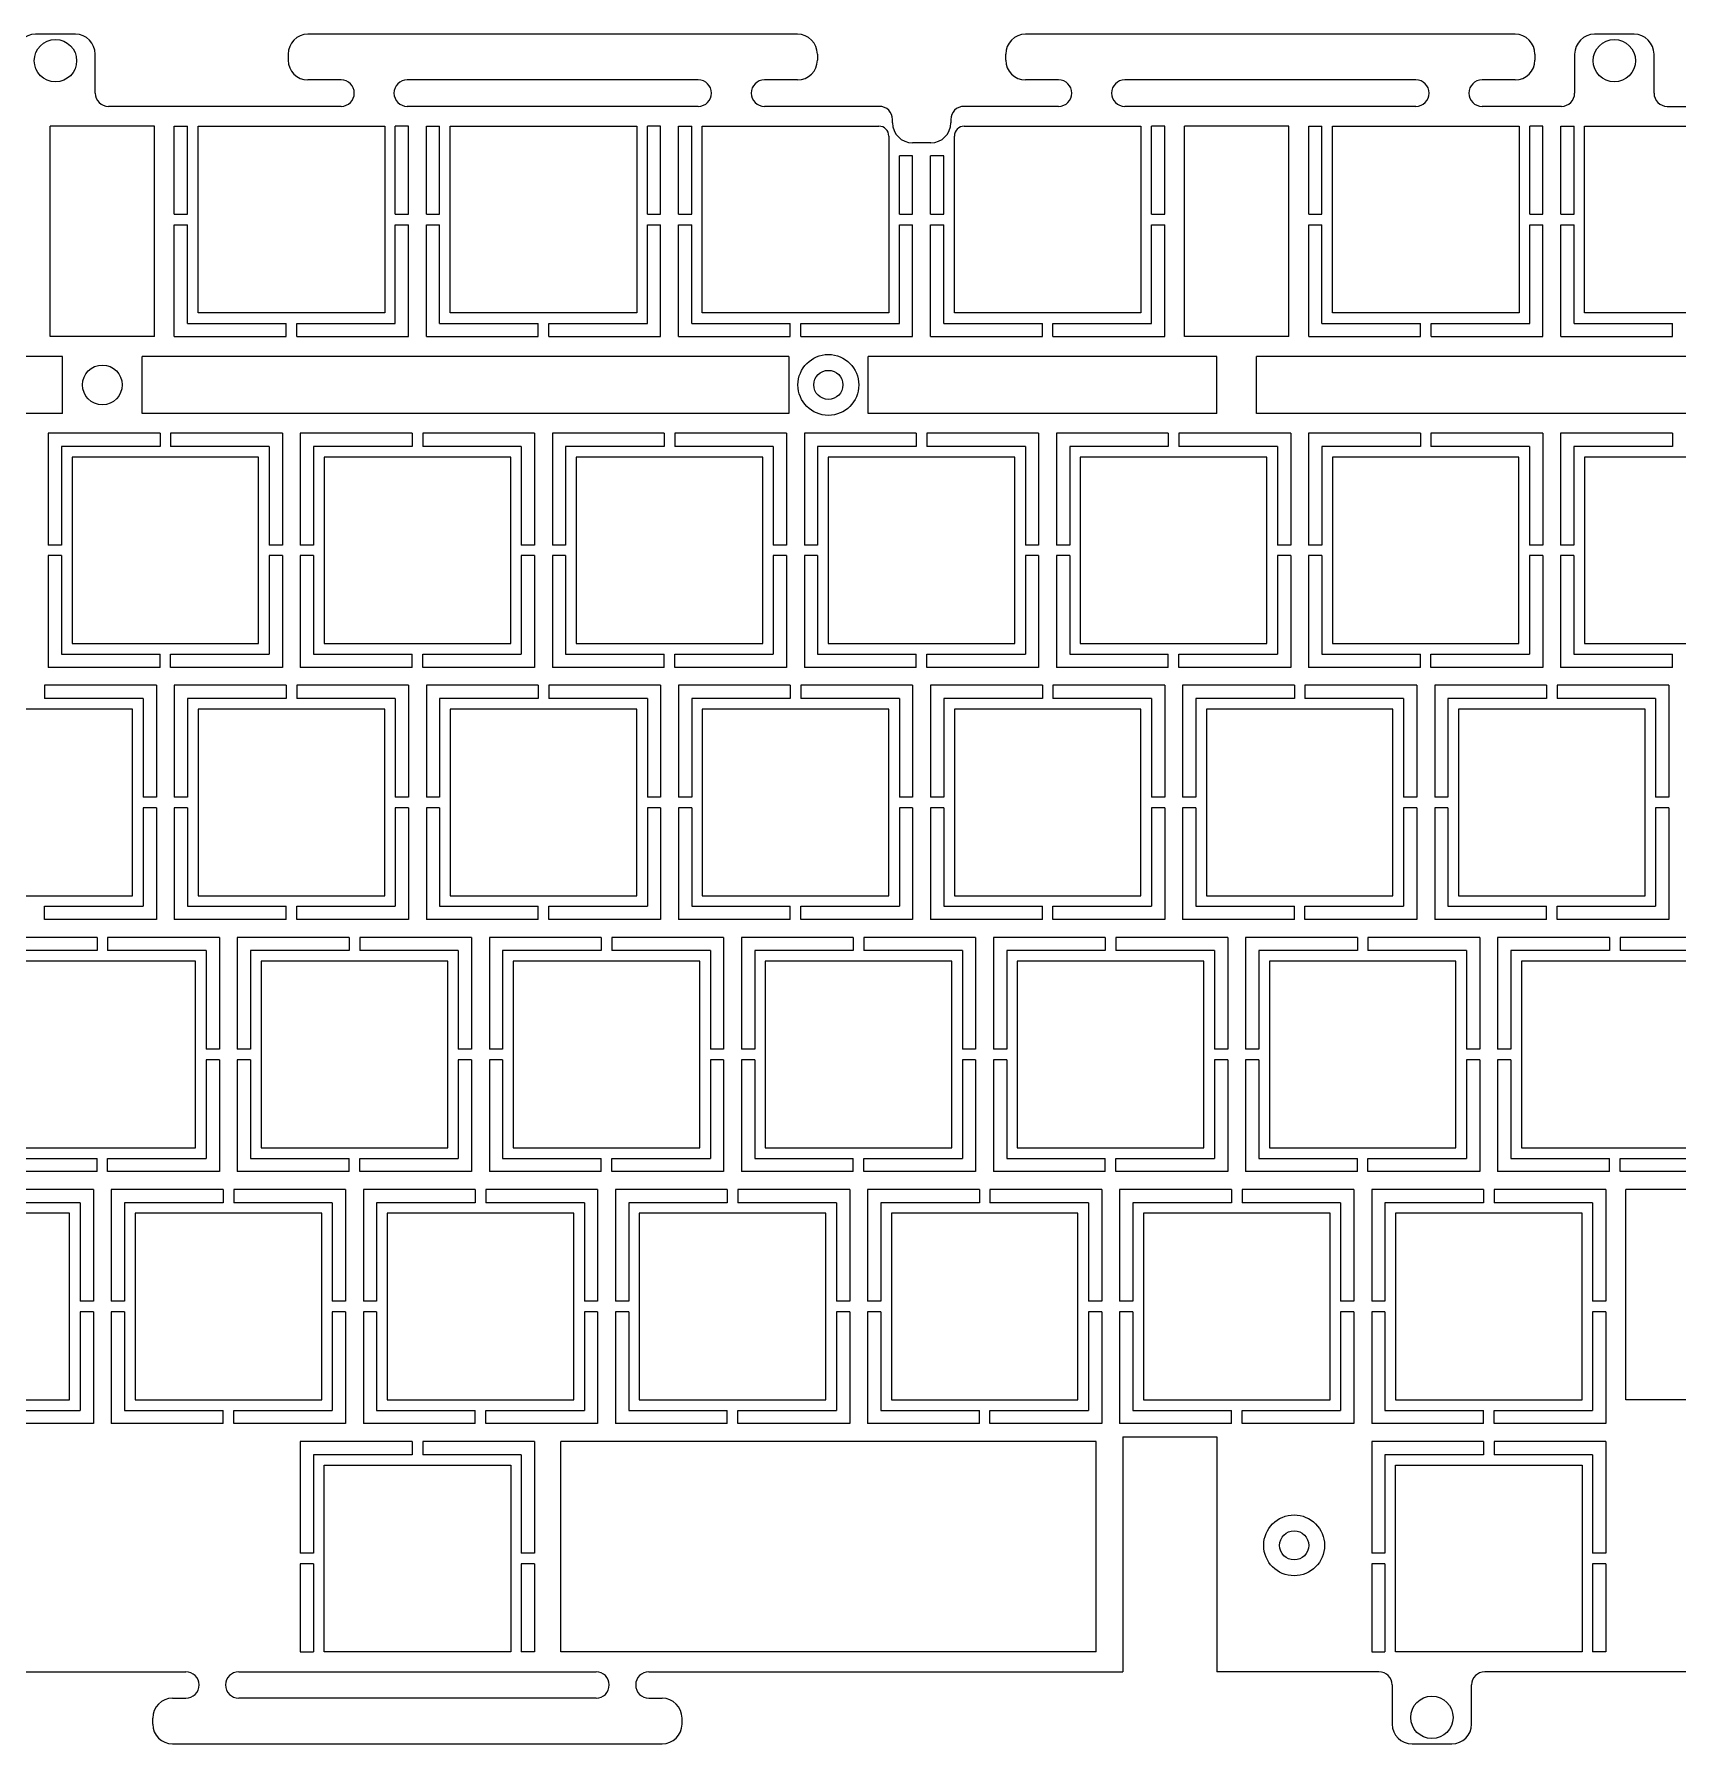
# Model space of a CAD drawing. Header units: millimetres. Extents: x -14 to 391, y -18 to 238.
# Drawn here: x 156.6 to 280.8, y 109.1 to 238.3 of the extents above; entities that cross this region are included whole.
import ezdxf

# ---------------------------------------------------------------- set-up
doc = ezdxf.new("R2010")
doc.units = ezdxf.units.MM
doc.header["$LTSCALE"] = 23.1
doc.layers.get('0').update_dxf_attribs({"linetype": 'CONTINUOUS'})

msp = doc.modelspace()

# ---------------------------------------------------------------- linework, layer by layer
at = {"color": 7, "linetype": 'Continuous'}
for p, q in [((159.67, 238.32), (156.67, 238.32)), ((214.25, 238.32), (177.25, 238.32)), ((268.48, 238.32), (231.48, 238.32)), ((277.48, 238.32), (274.48, 238.32)), ((161.17, 233.87), (161.17, 236.82)), ((175.75, 236.82), (175.75, 236.37)), ((215.75, 236.82), (215.75, 236.37)), ((229.98, 236.37), (229.98, 236.82)), ((269.98, 236.82), (269.98, 236.37)), ((272.98, 236.82), (272.98, 233.87)), ((278.98, 233.87), (278.98, 236.82)), ((179.75, 234.87), (177.25, 234.87)), ((206.75, 234.87), (184.75, 234.87)), ((214.25, 234.87), (211.75, 234.87)), ((233.98, 234.87), (231.48, 234.87)), ((260.98, 234.87), (238.98, 234.87)), ((268.48, 234.87), (265.98, 234.87)), ((179.75, 232.87), (162.17, 232.87)), ((206.75, 232.87), (184.75, 232.87)), ((220.43, 232.87), (211.75, 232.87)), ((233.98, 232.87), (226.83, 232.87)), ((260.98, 232.87), (238.98, 232.87)), ((271.98, 232.87), (265.98, 232.87)), ((279.98, 232.87), (300.98, 232.87)), ((157.77, 215.47), (157.77, 231.37)), ((165.65, 231.37), (157.77, 231.37)), ((165.65, 215.47), (165.65, 231.37)), ((167.15, 224.72), (167.15, 231.37)), ((167.15, 231.37), (168.15, 231.37)), ((168.15, 224.72), (168.15, 231.37)), ((168.95, 217.27), (168.95, 231.37)), ((168.95, 231.37), (183.05, 231.37)), ((183.05, 231.37), (183.05, 217.27)), ((183.85, 224.72), (183.85, 231.37)), ((184.85, 231.37), (183.85, 231.37)), ((184.85, 224.72), (184.85, 231.37)), ((186.2, 224.72), (186.2, 231.37)), ((186.2, 231.37), (187.2, 231.37)), ((187.2, 224.72), (187.2, 231.37)), ((188, 217.27), (188, 231.37)), ((188, 231.37), (202.1, 231.37)), ((202.1, 231.37), (202.1, 217.27)), ((202.9, 224.72), (202.9, 231.37)), ((203.9, 231.37), (202.9, 231.37)), ((203.9, 224.72), (203.9, 231.37)), ((205.25, 224.72), (205.25, 231.37)), ((205.25, 231.37), (206.25, 231.37)), ((206.25, 224.72), (206.25, 231.37)), ((207.05, 217.27), (207.05, 231.37)), ((207.05, 231.37), (220.4, 231.37)), ((221.43, 231.62), (221.43, 231.87)), ((225.83, 231.87), (225.83, 231.62)), ((226.85, 231.37), (240.2, 231.37)), ((240.2, 231.37), (240.2, 217.27)), ((241, 224.72), (241, 231.37)), ((242, 231.37), (241, 231.37)), ((242, 224.72), (242, 231.37)), ((243.5, 215.47), (243.5, 231.37)), ((251.38, 231.37), (243.5, 231.37)), ((251.38, 215.47), (251.38, 231.37)), ((252.88, 224.72), (252.88, 231.37)), ((252.88, 231.37), (253.88, 231.37)), ((253.88, 224.72), (253.88, 231.37)), ((254.68, 217.27), (254.68, 231.37)), ((254.68, 231.37), (268.78, 231.37)), ((268.78, 231.37), (268.78, 217.27)), ((269.58, 224.72), (269.58, 231.37)), ((270.58, 231.37), (269.58, 231.37)), ((270.58, 224.72), (270.58, 231.37)), ((271.93, 224.72), (271.93, 231.37)), ((271.93, 231.37), (272.93, 231.37)), ((272.93, 224.72), (272.93, 231.37)), ((273.73, 217.27), (273.73, 231.37)), ((273.73, 231.37), (287.83, 231.37)), ((221.15, 230.62), (221.15, 217.27)), ((224.33, 230.12), (222.93, 230.12)), ((226.1, 217.27), (226.1, 230.62)), ((221.95, 224.72), (221.95, 229.12)), ((222.95, 229.12), (221.95, 229.12)), ((222.95, 224.72), (222.95, 229.12)), ((224.3, 224.72), (224.3, 229.12)), ((225.3, 229.12), (224.3, 229.12)), ((225.3, 224.72), (225.3, 229.12)), ((167.15, 224.72), (168.15, 224.72)), ((167.15, 215.47), (167.15, 223.92)), ((167.15, 223.92), (168.15, 223.92)), ((168.15, 216.47), (168.15, 223.92)), ((183.85, 224.72), (184.85, 224.72)), ((183.85, 216.47), (183.85, 223.92)), ((183.85, 223.92), (184.85, 223.92)), ((184.85, 215.47), (184.85, 223.92)), ((186.2, 224.72), (187.2, 224.72)), ((186.2, 215.47), (186.2, 223.92)), ((186.2, 223.92), (187.2, 223.92)), ((187.2, 216.47), (187.2, 223.92)), ((202.9, 224.72), (203.9, 224.72)), ((202.9, 216.47), (202.9, 223.92)), ((202.9, 223.92), (203.9, 223.92)), ((203.9, 215.47), (203.9, 223.92)), ((205.25, 224.72), (206.25, 224.72)), ((205.25, 215.47), (205.25, 223.92)), ((205.25, 223.92), (206.25, 223.92)), ((206.25, 216.47), (206.25, 223.92)), ((221.95, 224.72), (222.95, 224.72)), ((221.95, 216.47), (221.95, 223.92)), ((221.95, 223.92), (222.95, 223.92)), ((222.95, 215.47), (222.95, 223.92)), ((224.3, 224.72), (225.3, 224.72)), ((224.3, 215.47), (224.3, 223.92)), ((224.3, 223.92), (225.3, 223.92)), ((225.3, 216.47), (225.3, 223.92)), ((241, 224.72), (242, 224.72)), ((241, 216.47), (241, 223.92)), ((241, 223.92), (242, 223.92)), ((242, 215.47), (242, 223.92)), ((252.88, 224.72), (253.88, 224.72)), ((252.88, 215.47), (252.88, 223.92)), ((252.88, 223.92), (253.88, 223.92)), ((253.88, 216.47), (253.88, 223.92)), ((269.58, 224.72), (270.58, 224.72)), ((269.58, 223.92), (270.58, 223.92)), ((269.58, 216.47), (269.58, 223.92)), ((270.58, 215.47), (270.58, 223.92)), ((271.93, 224.72), (272.93, 224.72)), ((271.93, 223.92), (272.93, 223.92)), ((271.93, 215.47), (271.93, 223.92)), ((272.93, 216.47), (272.93, 223.92)), ((183.05, 217.27), (168.95, 217.27)), ((202.1, 217.27), (188, 217.27)), ((221.15, 217.27), (207.05, 217.27)), ((240.2, 217.27), (226.1, 217.27)), ((268.78, 217.27), (254.68, 217.27)), ((287.83, 217.27), (273.73, 217.27)), ((168.15, 216.47), (175.6, 216.47)), ((175.6, 215.47), (175.6, 216.47)), ((176.4, 215.47), (176.4, 216.47)), ((176.4, 216.47), (183.85, 216.47)), ((187.2, 216.47), (194.65, 216.47)), ((194.65, 215.47), (194.65, 216.47)), ((195.45, 215.47), (195.45, 216.47)), ((195.45, 216.47), (202.9, 216.47)), ((206.25, 216.47), (213.7, 216.47)), ((213.7, 215.47), (213.7, 216.47)), ((214.5, 215.47), (214.5, 216.47)), ((214.5, 216.47), (221.95, 216.47)), ((225.3, 216.47), (232.75, 216.47)), ((232.75, 215.47), (232.75, 216.47)), ((233.55, 215.47), (233.55, 216.47)), ((233.55, 216.47), (241, 216.47)), ((253.88, 216.47), (261.33, 216.47)), ((261.33, 215.47), (261.33, 216.47)), ((262.13, 215.47), (262.13, 216.47)), ((262.13, 216.47), (269.58, 216.47)), ((272.93, 216.47), (280.38, 216.47)), ((280.38, 215.47), (280.38, 216.47)), ((165.65, 215.47), (157.77, 215.47)), ((167.15, 215.47), (175.6, 215.47)), ((176.4, 215.47), (184.85, 215.47)), ((186.2, 215.47), (194.65, 215.47)), ((195.45, 215.47), (203.9, 215.47)), ((205.25, 215.47), (213.7, 215.47)), ((214.5, 215.47), (222.95, 215.47)), ((224.3, 215.47), (232.75, 215.47)), ((233.55, 215.47), (242, 215.47)), ((251.38, 215.47), (243.5, 215.47)), ((252.88, 215.47), (261.33, 215.47)), ((262.13, 215.47), (270.58, 215.47)), ((271.93, 215.47), (280.38, 215.47)), ((158.71, 213.97), (74.22, 213.97)), ((158.71, 209.67), (158.71, 213.97)), ((164.71, 209.67), (164.71, 213.97)), ((213.58, 213.97), (164.71, 213.97)), ((213.58, 213.97), (213.58, 209.67)), ((219.58, 209.67), (219.58, 213.97)), ((245.94, 213.97), (219.58, 213.97)), ((245.94, 209.67), (245.94, 213.97)), ((248.94, 209.67), (248.94, 213.97)), ((328.38, 213.97), (248.94, 213.97)), ((158.71, 209.67), (74.22, 209.67)), ((213.58, 209.67), (164.71, 209.67)), ((245.94, 209.67), (219.58, 209.67)), ((328.38, 209.67), (248.94, 209.67)), ((157.62, 208.17), (157.62, 199.72)), ((166.07, 208.17), (157.62, 208.17)), ((166.07, 208.17), (166.07, 207.17)), ((166.87, 208.17), (166.87, 207.17)), ((175.32, 208.17), (166.87, 208.17)), ((175.32, 208.17), (175.32, 199.72)), ((176.67, 208.17), (176.67, 199.72)), ((185.12, 208.17), (176.67, 208.17)), ((185.12, 208.17), (185.12, 207.17)), ((185.92, 208.17), (185.92, 207.17)), ((194.37, 208.17), (185.92, 208.17)), ((194.37, 208.17), (194.37, 199.72)), ((195.72, 208.17), (195.72, 199.72)), ((204.17, 208.17), (195.72, 208.17)), ((204.17, 208.17), (204.17, 207.17)), ((204.97, 208.17), (204.97, 207.17)), ((213.42, 208.17), (204.97, 208.17)), ((213.42, 208.17), (213.42, 199.72)), ((214.77, 208.17), (214.77, 199.72)), ((223.22, 208.17), (214.77, 208.17)), ((223.22, 208.17), (223.22, 207.17)), ((224.02, 208.17), (224.02, 207.17)), ((232.47, 208.17), (224.02, 208.17)), ((232.47, 208.17), (232.47, 199.72)), ((233.82, 208.17), (233.82, 199.72)), ((242.27, 208.17), (233.82, 208.17)), ((242.27, 208.17), (242.27, 207.17)), ((243.07, 208.17), (243.07, 207.17)), ((251.52, 208.17), (243.07, 208.17)), ((251.52, 208.17), (251.52, 199.72)), ((252.87, 208.17), (252.87, 199.72)), ((261.32, 208.17), (252.87, 208.17)), ((261.32, 208.17), (261.32, 207.17)), ((270.57, 208.17), (262.12, 208.17)), ((262.12, 208.17), (262.12, 207.17)), ((270.57, 208.17), (270.57, 199.72)), ((280.37, 208.17), (271.92, 208.17)), ((271.92, 208.17), (271.92, 199.72)), ((280.37, 208.17), (280.37, 207.17)), ((158.62, 207.17), (158.62, 199.72)), ((166.07, 207.17), (158.62, 207.17)), ((174.32, 207.17), (166.87, 207.17)), ((174.32, 207.17), (174.32, 199.72)), ((177.67, 207.17), (177.67, 199.72)), ((185.12, 207.17), (177.67, 207.17)), ((193.37, 207.17), (185.92, 207.17)), ((193.37, 207.17), (193.37, 199.72)), ((196.72, 207.17), (196.72, 199.72)), ((204.17, 207.17), (196.72, 207.17)), ((212.42, 207.17), (204.97, 207.17)), ((212.42, 207.17), (212.42, 199.72)), ((215.77, 207.17), (215.77, 199.72)), ((223.22, 207.17), (215.77, 207.17)), ((231.47, 207.17), (224.02, 207.17)), ((231.47, 207.17), (231.47, 199.72)), ((234.82, 207.17), (234.82, 199.72)), ((242.27, 207.17), (234.82, 207.17)), ((250.52, 207.17), (243.07, 207.17)), ((250.52, 207.17), (250.52, 199.72)), ((253.87, 207.17), (253.87, 199.72)), ((261.32, 207.17), (253.87, 207.17)), ((269.57, 207.17), (262.12, 207.17)), ((269.57, 207.17), (269.57, 199.72)), ((280.37, 207.17), (272.92, 207.17)), ((272.92, 207.17), (272.92, 199.72)), ((159.42, 206.37), (159.42, 192.27)), ((173.52, 206.37), (159.42, 206.37)), ((173.52, 192.27), (173.52, 206.37)), ((178.47, 206.37), (178.47, 192.27)), ((192.57, 206.37), (178.47, 206.37)), ((192.57, 192.27), (192.57, 206.37)), ((197.52, 206.37), (197.52, 192.27)), ((211.62, 206.37), (197.52, 206.37)), ((211.62, 192.27), (211.62, 206.37)), ((216.57, 206.37), (216.57, 192.27)), ((230.67, 206.37), (216.57, 206.37)), ((230.67, 192.27), (230.67, 206.37)), ((235.62, 206.37), (235.62, 192.27)), ((249.72, 206.37), (235.62, 206.37)), ((249.72, 192.27), (249.72, 206.37)), ((254.67, 206.37), (254.67, 192.27)), ((268.77, 206.37), (254.67, 206.37)), ((268.77, 192.27), (268.77, 206.37)), ((287.82, 206.37), (273.72, 206.37)), ((273.72, 206.37), (273.72, 192.27)), ((158.62, 199.72), (157.62, 199.72)), ((175.32, 199.72), (174.32, 199.72)), ((177.67, 199.72), (176.67, 199.72)), ((194.37, 199.72), (193.37, 199.72)), ((196.72, 199.72), (195.72, 199.72)), ((213.42, 199.72), (212.42, 199.72)), ((215.77, 199.72), (214.77, 199.72)), ((232.47, 199.72), (231.47, 199.72)), ((234.82, 199.72), (233.82, 199.72)), ((251.52, 199.72), (250.52, 199.72)), ((253.87, 199.72), (252.87, 199.72)), ((270.57, 199.72), (269.57, 199.72)), ((272.92, 199.72), (271.92, 199.72)), ((157.62, 198.92), (157.62, 190.47)), ((158.62, 198.92), (157.62, 198.92)), ((158.62, 198.92), (158.62, 191.47)), ((174.32, 198.92), (174.32, 191.47)), ((175.32, 198.92), (174.32, 198.92)), ((175.32, 198.92), (175.32, 190.47)), ((176.67, 198.92), (176.67, 190.47)), ((177.67, 198.92), (176.67, 198.92)), ((177.67, 198.92), (177.67, 191.47)), ((193.37, 198.92), (193.37, 191.47)), ((194.37, 198.92), (193.37, 198.92)), ((194.37, 198.92), (194.37, 190.47)), ((195.72, 198.92), (195.72, 190.47)), ((196.72, 198.92), (195.72, 198.92)), ((196.72, 198.92), (196.72, 191.47)), ((212.42, 198.92), (212.42, 191.47)), ((213.42, 198.92), (212.42, 198.92)), ((213.42, 198.92), (213.42, 190.47)), ((214.77, 198.92), (214.77, 190.47)), ((215.77, 198.92), (214.77, 198.92)), ((215.77, 198.92), (215.77, 191.47)), ((231.47, 198.92), (231.47, 191.47)), ((232.47, 198.92), (231.47, 198.92)), ((232.47, 198.92), (232.47, 190.47)), ((233.82, 198.92), (233.82, 190.47)), ((234.82, 198.92), (233.82, 198.92)), ((234.82, 198.92), (234.82, 191.47)), ((251.52, 198.92), (250.52, 198.92)), ((250.52, 198.92), (250.52, 191.47)), ((251.52, 198.92), (251.52, 190.47)), ((253.87, 198.92), (252.87, 198.92)), ((252.87, 198.92), (252.87, 190.47)), ((253.87, 198.92), (253.87, 191.47)), ((270.57, 198.92), (269.57, 198.92)), ((269.57, 198.92), (269.57, 191.47)), ((270.57, 198.92), (270.57, 190.47)), ((272.92, 198.92), (271.92, 198.92)), ((271.92, 198.92), (271.92, 190.47)), ((272.92, 198.92), (272.92, 191.47)), ((158.62, 191.47), (166.07, 191.47)), ((159.42, 192.27), (173.52, 192.27)), ((166.07, 190.47), (166.07, 191.47)), ((166.87, 190.47), (166.87, 191.47)), ((166.87, 191.47), (174.32, 191.47)), ((177.67, 191.47), (185.12, 191.47)), ((178.47, 192.27), (192.57, 192.27)), ((185.12, 190.47), (185.12, 191.47)), ((185.92, 190.47), (185.92, 191.47)), ((185.92, 191.47), (193.37, 191.47)), ((196.72, 191.47), (204.17, 191.47)), ((197.52, 192.27), (211.62, 192.27)), ((204.17, 190.47), (204.17, 191.47)), ((204.97, 190.47), (204.97, 191.47)), ((204.97, 191.47), (212.42, 191.47)), ((215.77, 191.47), (223.22, 191.47)), ((216.57, 192.27), (230.67, 192.27)), ((223.22, 190.47), (223.22, 191.47)), ((224.02, 190.47), (224.02, 191.47)), ((224.02, 191.47), (231.47, 191.47)), ((234.82, 191.47), (242.27, 191.47)), ((235.62, 192.27), (249.72, 192.27)), ((242.27, 190.47), (242.27, 191.47)), ((243.07, 190.47), (243.07, 191.47)), ((243.07, 191.47), (250.52, 191.47)), ((253.87, 191.47), (261.32, 191.47)), ((254.67, 192.27), (268.77, 192.27)), ((261.32, 190.47), (261.32, 191.47)), ((262.12, 191.47), (269.57, 191.47)), ((262.12, 190.47), (262.12, 191.47)), ((272.92, 191.47), (280.37, 191.47)), ((273.72, 192.27), (287.82, 192.27)), ((280.37, 190.47), (280.37, 191.47)), ((166.07, 190.47), (157.62, 190.47)), ((175.32, 190.47), (166.87, 190.47)), ((185.12, 190.47), (176.67, 190.47)), ((194.37, 190.47), (185.92, 190.47)), ((204.17, 190.47), (195.72, 190.47)), ((213.42, 190.47), (204.97, 190.47)), ((223.22, 190.47), (214.77, 190.47)), ((232.47, 190.47), (224.02, 190.47)), ((242.27, 190.47), (233.82, 190.47)), ((251.52, 190.47), (243.07, 190.47)), ((261.32, 190.47), (252.87, 190.47)), ((270.57, 190.47), (262.12, 190.47)), ((280.37, 190.47), (271.92, 190.47)), ((157.35, 189.12), (157.35, 188.12)), ((165.8, 189.12), (157.35, 189.12)), ((165.8, 189.12), (165.8, 180.67)), ((167.15, 189.12), (167.15, 180.67)), ((175.6, 189.12), (167.15, 189.12)), ((175.6, 189.12), (175.6, 188.12)), ((176.4, 189.12), (176.4, 188.12)), ((184.85, 189.12), (176.4, 189.12)), ((184.85, 189.12), (184.85, 180.67)), ((186.2, 189.12), (186.2, 180.67)), ((194.65, 189.12), (186.2, 189.12)), ((194.65, 189.12), (194.65, 188.12)), ((195.45, 189.12), (195.45, 188.12)), ((203.9, 189.12), (195.45, 189.12)), ((203.9, 189.12), (203.9, 180.67)), ((205.25, 189.12), (205.25, 180.67)), ((213.7, 189.12), (205.25, 189.12)), ((213.7, 189.12), (213.7, 188.12)), ((214.5, 189.12), (214.5, 188.12)), ((222.95, 189.12), (214.5, 189.12)), ((222.95, 189.12), (222.95, 180.67)), ((224.3, 189.12), (224.3, 180.67)), ((232.75, 189.12), (224.3, 189.12)), ((232.75, 189.12), (232.75, 188.12)), ((233.55, 189.12), (233.55, 188.12)), ((242, 189.12), (233.55, 189.12)), ((242, 189.12), (242, 180.67)), ((243.35, 189.12), (243.35, 180.67)), ((251.8, 189.12), (243.35, 189.12)), ((251.8, 189.12), (251.8, 188.12)), ((261.05, 189.12), (252.6, 189.12)), ((252.6, 189.12), (252.6, 188.12)), ((261.05, 189.12), (261.05, 180.67)), ((270.85, 189.12), (262.4, 189.12)), ((262.4, 189.12), (262.4, 180.67)), ((270.85, 189.12), (270.85, 188.12)), ((280.1, 189.12), (271.65, 189.12)), ((271.65, 189.12), (271.65, 188.12)), ((280.1, 189.12), (280.1, 180.67)), ((164.8, 188.12), (157.35, 188.12)), ((164.8, 188.12), (164.8, 180.67)), ((168.15, 188.12), (168.15, 180.67)), ((175.6, 188.12), (168.15, 188.12)), ((183.85, 188.12), (176.4, 188.12)), ((183.85, 188.12), (183.85, 180.67)), ((187.2, 188.12), (187.2, 180.67)), ((194.65, 188.12), (187.2, 188.12)), ((202.9, 188.12), (195.45, 188.12)), ((202.9, 188.12), (202.9, 180.67)), ((206.25, 188.12), (206.25, 180.67)), ((213.7, 188.12), (206.25, 188.12)), ((221.95, 188.12), (214.5, 188.12)), ((221.95, 188.12), (221.95, 180.67)), ((225.3, 188.12), (225.3, 180.67)), ((232.75, 188.12), (225.3, 188.12)), ((241, 188.12), (233.55, 188.12)), ((241, 188.12), (241, 180.67)), ((251.8, 188.12), (244.35, 188.12)), ((244.35, 188.12), (244.35, 180.67)), ((260.05, 188.12), (252.6, 188.12)), ((260.05, 188.12), (260.05, 180.67)), ((270.85, 188.12), (263.4, 188.12)), ((263.4, 188.12), (263.4, 180.67)), ((279.1, 188.12), (271.65, 188.12)), ((279.1, 188.12), (279.1, 180.67)), ((164, 187.32), (149.9, 187.32)), ((164, 173.22), (164, 187.32)), ((168.95, 187.32), (168.95, 173.22)), ((183.05, 187.32), (168.95, 187.32)), ((183.05, 173.22), (183.05, 187.32)), ((188, 187.32), (188, 173.22)), ((202.1, 187.32), (188, 187.32)), ((202.1, 173.22), (202.1, 187.32)), ((207.05, 187.32), (207.05, 173.22)), ((221.15, 187.32), (207.05, 187.32)), ((221.15, 173.22), (221.15, 187.32)), ((226.1, 187.32), (226.1, 173.22)), ((240.2, 187.32), (226.1, 187.32)), ((240.2, 173.22), (240.2, 187.32)), ((259.25, 187.32), (245.15, 187.32)), ((245.15, 187.32), (245.15, 173.22)), ((259.25, 173.22), (259.25, 187.32)), ((278.3, 187.32), (264.2, 187.32)), ((264.2, 187.32), (264.2, 173.22)), ((278.3, 173.22), (278.3, 187.32)), ((165.8, 180.67), (164.8, 180.67)), ((164.8, 179.87), (164.8, 172.42)), ((165.8, 179.87), (164.8, 179.87)), ((165.8, 179.87), (165.8, 171.42)), ((168.15, 180.67), (167.15, 180.67)), ((167.15, 179.87), (167.15, 171.42)), ((168.15, 179.87), (167.15, 179.87)), ((168.15, 179.87), (168.15, 172.42)), ((184.85, 180.67), (183.85, 180.67)), ((183.85, 179.87), (183.85, 172.42)), ((184.85, 179.87), (183.85, 179.87)), ((184.85, 179.87), (184.85, 171.42)), ((187.2, 180.67), (186.2, 180.67)), ((186.2, 179.87), (186.2, 171.42)), ((187.2, 179.87), (186.2, 179.87)), ((187.2, 179.87), (187.2, 172.42)), ((203.9, 180.67), (202.9, 180.67)), ((202.9, 179.87), (202.9, 172.42)), ((203.9, 179.87), (202.9, 179.87)), ((203.9, 179.87), (203.9, 171.42)), ((206.25, 180.67), (205.25, 180.67)), ((205.25, 179.87), (205.25, 171.42)), ((206.25, 179.87), (205.25, 179.87)), ((206.25, 179.87), (206.25, 172.42)), ((222.95, 180.67), (221.95, 180.67)), ((221.95, 179.87), (221.95, 172.42)), ((222.95, 179.87), (221.95, 179.87)), ((222.95, 179.87), (222.95, 171.42)), ((225.3, 180.67), (224.3, 180.67)), ((224.3, 179.87), (224.3, 171.42)), ((225.3, 179.87), (224.3, 179.87)), ((225.3, 179.87), (225.3, 172.42)), ((242, 180.67), (241, 180.67)), ((242, 179.87), (241, 179.87)), ((241, 179.87), (241, 172.42)), ((242, 179.87), (242, 171.42)), ((244.35, 180.67), (243.35, 180.67)), ((244.35, 179.87), (243.35, 179.87)), ((243.35, 179.87), (243.35, 171.42)), ((244.35, 179.87), (244.35, 172.42)), ((261.05, 180.67), (260.05, 180.67)), ((261.05, 179.87), (260.05, 179.87)), ((260.05, 179.87), (260.05, 172.42)), ((261.05, 179.87), (261.05, 171.42)), ((263.4, 180.67), (262.4, 180.67)), ((263.4, 179.87), (262.4, 179.87)), ((262.4, 179.87), (262.4, 171.42)), ((263.4, 179.87), (263.4, 172.42)), ((280.1, 180.67), (279.1, 180.67)), ((280.1, 179.87), (279.1, 179.87)), ((279.1, 179.87), (279.1, 172.42)), ((280.1, 179.87), (280.1, 171.42)), ((149.9, 173.22), (164, 173.22)), ((168.95, 173.22), (183.05, 173.22)), ((188, 173.22), (202.1, 173.22)), ((207.05, 173.22), (221.15, 173.22)), ((226.1, 173.22), (240.2, 173.22)), ((245.15, 173.22), (259.25, 173.22)), ((264.2, 173.22), (278.3, 173.22)), ((157.35, 171.42), (157.35, 172.42)), ((157.35, 172.42), (164.8, 172.42)), ((168.15, 172.42), (175.6, 172.42)), ((175.6, 171.42), (175.6, 172.42)), ((176.4, 171.42), (176.4, 172.42)), ((176.4, 172.42), (183.85, 172.42)), ((187.2, 172.42), (194.65, 172.42)), ((194.65, 171.42), (194.65, 172.42)), ((195.45, 171.42), (195.45, 172.42)), ((195.45, 172.42), (202.9, 172.42)), ((206.25, 172.42), (213.7, 172.42)), ((213.7, 171.42), (213.7, 172.42)), ((214.5, 171.42), (214.5, 172.42)), ((214.5, 172.42), (221.95, 172.42)), ((225.3, 172.42), (232.75, 172.42)), ((232.75, 171.42), (232.75, 172.42)), ((233.55, 172.42), (241, 172.42)), ((233.55, 171.42), (233.55, 172.42)), ((244.35, 172.42), (251.8, 172.42)), ((251.8, 171.42), (251.8, 172.42)), ((252.6, 172.42), (260.05, 172.42)), ((252.6, 171.42), (252.6, 172.42)), ((263.4, 172.42), (270.85, 172.42)), ((270.85, 171.42), (270.85, 172.42)), ((271.65, 172.42), (279.1, 172.42)), ((271.65, 171.42), (271.65, 172.42)), ((165.8, 171.42), (157.35, 171.42)), ((175.6, 171.42), (167.15, 171.42)), ((184.85, 171.42), (176.4, 171.42)), ((194.65, 171.42), (186.2, 171.42)), ((203.9, 171.42), (195.45, 171.42)), ((213.7, 171.42), (205.25, 171.42)), ((222.95, 171.42), (214.5, 171.42)), ((232.75, 171.42), (224.3, 171.42)), ((242, 171.42), (233.55, 171.42)), ((251.8, 171.42), (243.35, 171.42)), ((261.05, 171.42), (252.6, 171.42)), ((270.85, 171.42), (262.4, 171.42)), ((280.1, 171.42), (271.65, 171.42)), ((161.31, 170.07), (152.86, 170.07)), ((161.31, 170.07), (161.31, 169.07)), ((162.11, 170.07), (162.11, 169.07)), ((170.56, 170.07), (162.11, 170.07)), ((170.56, 170.07), (170.56, 161.62)), ((171.91, 170.07), (171.91, 161.62)), ((180.36, 170.07), (171.91, 170.07)), ((180.36, 170.07), (180.36, 169.07)), ((181.16, 170.07), (181.16, 169.07)), ((189.61, 170.07), (181.16, 170.07)), ((189.61, 170.07), (189.61, 161.62)), ((190.96, 170.07), (190.96, 161.62)), ((199.41, 170.07), (190.96, 170.07)), ((199.41, 170.07), (199.41, 169.07)), ((200.21, 170.07), (200.21, 169.07)), ((208.66, 170.07), (200.21, 170.07)), ((208.66, 170.07), (208.66, 161.62)), ((210.01, 170.07), (210.01, 161.62)), ((218.46, 170.07), (210.01, 170.07)), ((218.46, 170.07), (218.46, 169.07)), ((227.71, 170.07), (219.26, 170.07)), ((219.26, 170.07), (219.26, 169.07)), ((227.71, 170.07), (227.71, 161.62)), ((237.51, 170.07), (229.06, 170.07)), ((229.06, 170.07), (229.06, 161.62)), ((237.51, 170.07), (237.51, 169.07)), ((246.76, 170.07), (238.31, 170.07)), ((238.31, 170.07), (238.31, 169.07)), ((246.76, 170.07), (246.76, 161.62)), ((256.56, 170.07), (248.11, 170.07)), ((248.11, 170.07), (248.11, 161.62)), ((256.56, 170.07), (256.56, 169.07)), ((265.81, 170.07), (257.36, 170.07)), ((257.36, 170.07), (257.36, 169.07)), ((265.81, 170.07), (265.81, 161.62)), ((275.61, 170.07), (267.16, 170.07)), ((267.16, 170.07), (267.16, 161.62)), ((275.61, 170.07), (275.61, 169.07)), ((284.86, 170.07), (276.41, 170.07)), ((276.41, 170.07), (276.41, 169.07)), ((161.31, 169.07), (153.86, 169.07)), ((168.76, 168.27), (154.66, 168.27)), ((169.56, 169.07), (162.11, 169.07)), ((168.76, 154.17), (168.76, 168.27)), ((169.56, 169.07), (169.56, 161.62)), ((172.91, 169.07), (172.91, 161.62)), ((180.36, 169.07), (172.91, 169.07)), ((173.71, 168.27), (173.71, 154.17)), ((187.81, 168.27), (173.71, 168.27)), ((188.61, 169.07), (181.16, 169.07)), ((187.81, 154.17), (187.81, 168.27)), ((188.61, 169.07), (188.61, 161.62)), ((191.96, 169.07), (191.96, 161.62)), ((199.41, 169.07), (191.96, 169.07)), ((192.76, 168.27), (192.76, 154.17)), ((206.86, 168.27), (192.76, 168.27)), ((207.66, 169.07), (200.21, 169.07)), ((206.86, 154.17), (206.86, 168.27)), ((207.66, 169.07), (207.66, 161.62)), ((211.01, 169.07), (211.01, 161.62)), ((218.46, 169.07), (211.01, 169.07)), ((211.81, 168.27), (211.81, 154.17)), ((225.91, 168.27), (211.81, 168.27)), ((226.71, 169.07), (219.26, 169.07)), ((225.91, 154.17), (225.91, 168.27)), ((226.71, 169.07), (226.71, 161.62)), ((237.51, 169.07), (230.06, 169.07)), ((230.06, 169.07), (230.06, 161.62)), ((244.96, 168.27), (230.86, 168.27)), ((230.86, 168.27), (230.86, 154.17)), ((245.76, 169.07), (238.31, 169.07)), ((244.96, 154.17), (244.96, 168.27)), ((245.76, 169.07), (245.76, 161.62)), ((256.56, 169.07), (249.11, 169.07)), ((249.11, 169.07), (249.11, 161.62)), ((264.01, 168.27), (249.91, 168.27)), ((249.91, 168.27), (249.91, 154.17)), ((264.81, 169.07), (257.36, 169.07)), ((264.01, 154.17), (264.01, 168.27)), ((264.81, 169.07), (264.81, 161.62)), ((275.61, 169.07), (268.16, 169.07)), ((268.16, 169.07), (268.16, 161.62)), ((283.06, 168.27), (268.96, 168.27)), ((268.96, 168.27), (268.96, 154.17)), ((283.86, 169.07), (276.41, 169.07)), ((170.56, 161.62), (169.56, 161.62)), ((172.91, 161.62), (171.91, 161.62)), ((189.61, 161.62), (188.61, 161.62)), ((191.96, 161.62), (190.96, 161.62)), ((208.66, 161.62), (207.66, 161.62)), ((211.01, 161.62), (210.01, 161.62)), ((227.71, 161.62), (226.71, 161.62)), ((230.06, 161.62), (229.06, 161.62)), ((246.76, 161.62), (245.76, 161.62)), ((249.11, 161.62), (248.11, 161.62)), ((265.81, 161.62), (264.81, 161.62)), ((268.16, 161.62), (267.16, 161.62)), ((169.56, 160.82), (169.56, 153.37)), ((170.56, 160.82), (169.56, 160.82)), ((170.56, 160.82), (170.56, 152.37)), ((171.91, 160.82), (171.91, 152.37)), ((172.91, 160.82), (171.91, 160.82)), ((172.91, 160.82), (172.91, 153.37)), ((188.61, 160.82), (188.61, 153.37)), ((189.61, 160.82), (188.61, 160.82)), ((189.61, 160.82), (189.61, 152.37)), ((190.96, 160.82), (190.96, 152.37)), ((191.96, 160.82), (190.96, 160.82)), ((191.96, 160.82), (191.96, 153.37)), ((208.66, 160.82), (207.66, 160.82)), ((207.66, 160.82), (207.66, 153.37)), ((208.66, 160.82), (208.66, 152.37)), ((211.01, 160.82), (210.01, 160.82)), ((210.01, 160.82), (210.01, 152.37)), ((211.01, 160.82), (211.01, 153.37)), ((227.71, 160.82), (226.71, 160.82)), ((226.71, 160.82), (226.71, 153.37)), ((227.71, 160.82), (227.71, 152.37)), ((230.06, 160.82), (229.06, 160.82)), ((229.06, 160.82), (229.06, 152.37)), ((230.06, 160.82), (230.06, 153.37)), ((246.76, 160.82), (245.76, 160.82)), ((245.76, 160.82), (245.76, 153.37)), ((246.76, 160.82), (246.76, 152.37)), ((249.11, 160.82), (248.11, 160.82)), ((248.11, 160.82), (248.11, 152.37)), ((249.11, 160.82), (249.11, 153.37)), ((265.81, 160.82), (264.81, 160.82)), ((264.81, 160.82), (264.81, 153.37)), ((265.81, 160.82), (265.81, 152.37)), ((268.16, 160.82), (267.16, 160.82)), ((267.16, 160.82), (267.16, 152.37)), ((268.16, 160.82), (268.16, 153.37)), ((154.66, 154.17), (168.76, 154.17)), ((173.71, 154.17), (187.81, 154.17)), ((192.76, 154.17), (206.86, 154.17)), ((211.81, 154.17), (225.91, 154.17)), ((230.86, 154.17), (244.96, 154.17)), ((249.91, 154.17), (264.01, 154.17)), ((268.96, 154.17), (283.06, 154.17)), ((153.86, 153.37), (161.31, 153.37)), ((161.31, 152.37), (161.31, 153.37)), ((162.11, 152.37), (162.11, 153.37)), ((162.11, 153.37), (169.56, 153.37)), ((172.91, 153.37), (180.36, 153.37)), ((180.36, 152.37), (180.36, 153.37)), ((181.16, 152.37), (181.16, 153.37)), ((181.16, 153.37), (188.61, 153.37)), ((191.96, 153.37), (199.41, 153.37)), ((199.41, 152.37), (199.41, 153.37)), ((200.21, 152.37), (200.21, 153.37)), ((200.21, 153.37), (207.66, 153.37)), ((211.01, 153.37), (218.46, 153.37)), ((218.46, 152.37), (218.46, 153.37)), ((219.26, 153.37), (226.71, 153.37)), ((219.26, 152.37), (219.26, 153.37)), ((230.06, 153.37), (237.51, 153.37)), ((237.51, 152.37), (237.51, 153.37)), ((238.31, 153.37), (245.76, 153.37)), ((238.31, 152.37), (238.31, 153.37)), ((249.11, 153.37), (256.56, 153.37)), ((256.56, 152.37), (256.56, 153.37)), ((257.36, 153.37), (264.81, 153.37)), ((257.36, 152.37), (257.36, 153.37)), ((268.16, 153.37), (275.61, 153.37)), ((275.61, 152.37), (275.61, 153.37)), ((276.41, 153.37), (283.86, 153.37)), ((276.41, 152.37), (276.41, 153.37)), ((161.31, 152.37), (152.86, 152.37)), ((170.56, 152.37), (162.11, 152.37)), ((180.36, 152.37), (171.91, 152.37)), ((189.61, 152.37), (181.16, 152.37)), ((199.41, 152.37), (190.96, 152.37)), ((208.66, 152.37), (200.21, 152.37)), ((218.46, 152.37), (210.01, 152.37)), ((227.71, 152.37), (219.26, 152.37)), ((237.51, 152.37), (229.06, 152.37)), ((246.76, 152.37), (238.31, 152.37)), ((256.56, 152.37), (248.11, 152.37)), ((265.81, 152.37), (257.36, 152.37)), ((275.61, 152.37), (267.16, 152.37)), ((284.86, 152.37), (276.41, 152.37)), ((161.04, 151.02), (152.59, 151.02)), ((160.04, 150.02), (152.59, 150.02)), ((160.04, 150.02), (160.04, 142.57)), ((161.04, 151.02), (161.04, 142.57)), ((162.39, 151.02), (162.39, 142.57)), ((170.84, 151.02), (162.39, 151.02)), ((163.39, 150.02), (163.39, 142.57)), ((170.84, 150.02), (163.39, 150.02)), ((170.84, 151.02), (170.84, 150.02)), ((171.64, 151.02), (171.64, 150.02)), ((180.09, 151.02), (171.64, 151.02)), ((179.09, 150.02), (171.64, 150.02)), ((179.09, 150.02), (179.09, 142.57)), ((180.09, 151.02), (180.09, 142.57)), ((181.44, 151.02), (181.44, 142.57)), ((189.89, 151.02), (181.44, 151.02)), ((182.44, 150.02), (182.44, 142.57)), ((189.89, 150.02), (182.44, 150.02)), ((189.89, 151.02), (189.89, 150.02)), ((190.69, 151.02), (190.69, 150.02)), ((199.14, 151.02), (190.69, 151.02)), ((198.14, 150.02), (190.69, 150.02)), ((198.14, 150.02), (198.14, 142.57)), ((199.14, 151.02), (199.14, 142.57)), ((200.49, 151.02), (200.49, 142.57)), ((208.94, 151.02), (200.49, 151.02)), ((208.94, 150.02), (201.49, 150.02)), ((201.49, 150.02), (201.49, 142.57)), ((208.94, 151.02), (208.94, 150.02)), ((218.19, 151.02), (209.74, 151.02)), ((209.74, 151.02), (209.74, 150.02)), ((217.19, 150.02), (209.74, 150.02)), ((217.19, 150.02), (217.19, 142.57)), ((218.19, 151.02), (218.19, 142.57)), ((227.99, 151.02), (219.54, 151.02)), ((219.54, 151.02), (219.54, 142.57)), ((227.99, 150.02), (220.54, 150.02)), ((220.54, 150.02), (220.54, 142.57)), ((227.99, 151.02), (227.99, 150.02)), ((237.24, 151.02), (228.79, 151.02)), ((228.79, 151.02), (228.79, 150.02)), ((236.24, 150.02), (228.79, 150.02)), ((236.24, 150.02), (236.24, 142.57)), ((237.24, 151.02), (237.24, 142.57)), ((247.04, 151.02), (238.59, 151.02)), ((238.59, 151.02), (238.59, 142.57)), ((247.04, 150.02), (239.59, 150.02)), ((239.59, 150.02), (239.59, 142.57)), ((247.04, 151.02), (247.04, 150.02)), ((256.29, 151.02), (247.84, 151.02)), ((247.84, 151.02), (247.84, 150.02)), ((255.29, 150.02), (247.84, 150.02)), ((255.29, 150.02), (255.29, 142.57)), ((256.29, 151.02), (256.29, 142.57)), ((266.09, 151.02), (257.64, 151.02)), ((257.64, 151.02), (257.64, 142.57)), ((266.09, 150.02), (258.64, 150.02)), ((258.64, 150.02), (258.64, 142.57)), ((266.09, 151.02), (266.09, 150.02)), ((275.34, 151.02), (266.89, 151.02)), ((266.89, 151.02), (266.89, 150.02)), ((274.34, 150.02), (266.89, 150.02)), ((274.34, 150.02), (274.34, 142.57)), ((275.34, 151.02), (275.34, 142.57)), ((284.71, 151.02), (276.84, 151.02)), ((276.84, 135.12), (276.84, 151.02)), ((159.24, 149.22), (145.14, 149.22)), ((159.24, 135.12), (159.24, 149.22)), ((164.19, 149.22), (164.19, 135.12)), ((178.29, 149.22), (164.19, 149.22)), ((178.29, 135.12), (178.29, 149.22)), ((183.24, 149.22), (183.24, 135.12)), ((197.34, 149.22), (183.24, 149.22)), ((197.34, 135.12), (197.34, 149.22)), ((216.39, 149.22), (202.29, 149.22)), ((202.29, 149.22), (202.29, 135.12)), ((216.39, 135.12), (216.39, 149.22)), ((235.44, 149.22), (221.34, 149.22)), ((221.34, 149.22), (221.34, 135.12)), ((235.44, 135.12), (235.44, 149.22)), ((254.49, 149.22), (240.39, 149.22)), ((240.39, 149.22), (240.39, 135.12)), ((254.49, 135.12), (254.49, 149.22)), ((273.54, 149.22), (259.44, 149.22)), ((259.44, 149.22), (259.44, 135.12)), ((273.54, 135.12), (273.54, 149.22)), ((161.04, 142.57), (160.04, 142.57)), ((163.39, 142.57), (162.39, 142.57)), ((180.09, 142.57), (179.09, 142.57)), ((182.44, 142.57), (181.44, 142.57)), ((199.14, 142.57), (198.14, 142.57)), ((201.49, 142.57), (200.49, 142.57)), ((218.19, 142.57), (217.19, 142.57)), ((220.54, 142.57), (219.54, 142.57)), ((237.24, 142.57), (236.24, 142.57)), ((239.59, 142.57), (238.59, 142.57)), ((256.29, 142.57), (255.29, 142.57)), ((258.64, 142.57), (257.64, 142.57)), ((275.34, 142.57), (274.34, 142.57)), ((160.04, 141.77), (160.04, 134.32)), ((161.04, 141.77), (160.04, 141.77)), ((161.04, 141.77), (161.04, 133.32)), ((162.39, 141.77), (162.39, 133.32)), ((163.39, 141.77), (162.39, 141.77)), ((163.39, 141.77), (163.39, 134.32)), ((179.09, 141.77), (179.09, 134.32)), ((180.09, 141.77), (179.09, 141.77)), ((180.09, 141.77), (180.09, 133.32)), ((181.44, 141.77), (181.44, 133.32)), ((182.44, 141.77), (181.44, 141.77)), ((182.44, 141.77), (182.44, 134.32)), ((199.14, 141.77), (198.14, 141.77)), ((198.14, 141.77), (198.14, 134.32)), ((199.14, 141.77), (199.14, 133.32)), ((201.49, 141.77), (200.49, 141.77)), ((200.49, 141.77), (200.49, 133.32)), ((201.49, 141.77), (201.49, 134.32)), ((218.19, 141.77), (217.19, 141.77)), ((217.19, 141.77), (217.19, 134.32)), ((218.19, 141.77), (218.19, 133.32)), ((220.54, 141.77), (219.54, 141.77)), ((219.54, 141.77), (219.54, 133.32)), ((220.54, 141.77), (220.54, 134.32)), ((237.24, 141.77), (236.24, 141.77)), ((236.24, 141.77), (236.24, 134.32)), ((237.24, 141.77), (237.24, 133.32)), ((239.59, 141.77), (238.59, 141.77)), ((238.59, 141.77), (238.59, 133.32)), ((239.59, 141.77), (239.59, 134.32)), ((256.29, 141.77), (255.29, 141.77)), ((255.29, 141.77), (255.29, 134.32)), ((256.29, 141.77), (256.29, 133.32)), ((258.64, 141.77), (257.64, 141.77)), ((257.64, 141.77), (257.64, 133.32)), ((258.64, 141.77), (258.64, 134.32)), ((275.34, 141.77), (274.34, 141.77)), ((274.34, 141.77), (274.34, 134.32)), ((275.34, 141.77), (275.34, 133.32)), ((145.14, 135.12), (159.24, 135.12)), ((164.19, 135.12), (178.29, 135.12)), ((183.24, 135.12), (197.34, 135.12)), ((202.29, 135.12), (216.39, 135.12)), ((221.34, 135.12), (235.44, 135.12)), ((240.39, 135.12), (254.49, 135.12)), ((259.44, 135.12), (273.54, 135.12)), ((284.71, 135.12), (276.84, 135.12)), ((152.59, 134.32), (160.04, 134.32)), ((161.04, 133.32), (152.59, 133.32)), ((170.84, 133.32), (162.39, 133.32)), ((163.39, 134.32), (170.84, 134.32)), ((170.84, 133.32), (170.84, 134.32)), ((171.64, 133.32), (171.64, 134.32)), ((171.64, 134.32), (179.09, 134.32)), ((180.09, 133.32), (171.64, 133.32)), ((189.89, 133.32), (181.44, 133.32)), ((182.44, 134.32), (189.89, 134.32)), ((189.89, 133.32), (189.89, 134.32)), ((190.69, 134.32), (198.14, 134.32)), ((190.69, 133.32), (190.69, 134.32)), ((199.14, 133.32), (190.69, 133.32)), ((208.94, 133.32), (200.49, 133.32)), ((201.49, 134.32), (208.94, 134.32)), ((208.94, 133.32), (208.94, 134.32)), ((209.74, 134.32), (217.19, 134.32)), ((209.74, 133.32), (209.74, 134.32)), ((218.19, 133.32), (209.74, 133.32)), ((227.99, 133.32), (219.54, 133.32)), ((220.54, 134.32), (227.99, 134.32)), ((227.99, 133.32), (227.99, 134.32)), ((228.79, 134.32), (236.24, 134.32)), ((228.79, 133.32), (228.79, 134.32)), ((237.24, 133.32), (228.79, 133.32)), ((247.04, 133.32), (238.59, 133.32)), ((239.59, 134.32), (247.04, 134.32)), ((247.04, 133.32), (247.04, 134.32)), ((247.84, 134.32), (255.29, 134.32)), ((247.84, 133.32), (247.84, 134.32)), ((256.29, 133.32), (247.84, 133.32)), ((266.09, 133.32), (257.64, 133.32)), ((258.64, 134.32), (266.09, 134.32)), ((266.09, 133.32), (266.09, 134.32)), ((266.89, 134.32), (274.34, 134.32)), ((266.89, 133.32), (266.89, 134.32)), ((275.34, 133.32), (266.89, 133.32)), ((176.67, 131.97), (176.67, 123.52)), ((185.12, 131.97), (176.67, 131.97)), ((185.12, 131.97), (185.12, 130.97)), ((194.37, 131.97), (185.92, 131.97)), ((185.92, 131.97), (185.92, 130.97)), ((194.37, 131.97), (194.37, 123.52)), ((236.83, 131.97), (196.37, 131.97)), ((196.37, 116.07), (196.37, 131.97)), ((236.83, 116.07), (236.83, 131.97)), ((238.83, 132.32), (245.93, 132.32)), ((238.83, 132.32), (238.83, 114.57)), ((245.93, 132.32), (245.93, 114.57)), ((266.09, 131.97), (257.64, 131.97)), ((257.64, 131.97), (257.64, 123.52)), ((266.09, 131.97), (266.09, 130.97)), ((275.34, 131.97), (266.89, 131.97)), ((266.89, 131.97), (266.89, 130.97)), ((275.34, 131.97), (275.34, 123.52)), ((177.67, 130.97), (177.67, 123.52)), ((185.12, 130.97), (177.67, 130.97)), ((193.37, 130.97), (185.92, 130.97)), ((193.37, 130.97), (193.37, 123.52)), ((266.09, 130.97), (258.64, 130.97)), ((258.64, 130.97), (258.64, 123.52)), ((274.34, 130.97), (266.89, 130.97)), ((274.34, 130.97), (274.34, 123.52)), ((178.47, 116.07), (178.47, 130.17)), ((178.47, 130.17), (192.57, 130.17)), ((192.57, 130.17), (192.57, 116.07)), ((259.44, 130.17), (273.54, 130.17)), ((259.44, 116.07), (259.44, 130.17)), ((273.54, 130.17), (273.54, 116.07)), ((177.67, 123.52), (176.67, 123.52)), ((194.37, 123.52), (193.37, 123.52)), ((258.64, 123.52), (257.64, 123.52)), ((275.34, 123.52), (274.34, 123.52)), ((177.67, 122.72), (176.67, 122.72)), ((176.67, 122.72), (176.67, 116.07)), ((177.67, 122.72), (177.67, 116.07)), ((194.37, 122.72), (193.37, 122.72)), ((193.37, 122.72), (193.37, 116.07)), ((194.37, 122.72), (194.37, 116.07)), ((258.64, 122.72), (257.64, 122.72)), ((257.64, 122.72), (257.64, 116.07)), ((258.64, 122.72), (258.64, 116.07)), ((275.34, 122.72), (274.34, 122.72)), ((274.34, 122.72), (274.34, 116.07)), ((275.34, 122.72), (275.34, 116.07)), ((176.67, 116.07), (177.67, 116.07)), ((192.57, 116.07), (178.47, 116.07)), ((194.37, 116.07), (193.37, 116.07)), ((236.83, 116.07), (196.37, 116.07)), ((257.64, 116.07), (258.64, 116.07)), ((273.54, 116.07), (259.44, 116.07)), ((275.34, 116.07), (274.34, 116.07)), ((131.93, 114.57), (168.02, 114.57)), ((172.02, 114.57), (199.02, 114.57)), ((203.02, 114.57), (238.83, 114.57)), ((258.19, 114.57), (245.93, 114.57)), ((300.98, 114.57), (266.19, 114.57)), ((167.02, 112.57), (168.02, 112.57)), ((199.02, 112.57), (172.02, 112.57)), ((203.02, 112.57), (204.02, 112.57)), ((259.19, 113.57), (259.19, 110.62)), ((265.19, 110.62), (265.19, 113.57)), ((165.52, 110.62), (165.52, 111.07)), ((205.52, 110.62), (205.52, 111.07)), ((167.02, 109.12), (204.02, 109.12)), ((260.69, 109.12), (263.69, 109.12))]:
    msp.add_line(p, q, dxfattribs=at)
for centre, radius in [((158.17, 236.32), 1.6), ((275.98, 236.32), 1.6), ((161.71, 211.82), 1.5), ((216.58, 211.82), 2.3), ((216.58, 211.82), 1.1), ((251.78, 124.12), 2.3), ((251.78, 124.12), 1.1), ((262.19, 111.12), 1.6)]:
    msp.add_circle(centre, radius, dxfattribs=at)
for centre, radius, start, end in [((156.67, 236.82), 1.5, 90, 180), ((159.67, 236.82), 1.5, 0, 90), ((177.25, 236.82), 1.5, 90, 180), ((214.25, 236.82), 1.5, 0, 90), ((231.48, 236.82), 1.5, 90, 180), ((268.48, 236.82), 1.5, 0, 90), ((274.48, 236.82), 1.5, 90, 180), ((277.48, 236.82), 1.5, 0, 90), ((177.25, 236.37), 1.5, 180, 270), ((214.25, 236.37), 1.5, 270, 360), ((231.48, 236.37), 1.5, 180, 270), ((268.48, 236.37), 1.5, 270, 360), ((162.17, 233.87), 1, 180, 270), ((179.75, 233.87), 1, 270, 90), ((184.75, 233.87), 1, 90, 270), ((206.75, 233.87), 1, 270, 90), ((211.75, 233.87), 1, 90, 270), ((233.98, 233.87), 1, 270, 90), ((238.98, 233.87), 1, 90, 270), ((260.98, 233.87), 1, 270, 90), ((265.98, 233.87), 1, 90, 270), ((271.98, 233.87), 1, 270, 360), ((279.98, 233.87), 1, 180, 270), ((220.43, 231.87), 1, 0, 90), ((226.83, 231.87), 1, 90, 180), ((220.4, 230.62), 0.75, 0, 90), ((222.93, 231.62), 1.5, 180, 270), ((224.33, 231.62), 1.5, 270, 360), ((226.85, 230.62), 0.75, 90, 180), ((168.02, 113.57), 1, 270, 90), ((172.02, 113.57), 1, 90, 270), ((199.02, 113.57), 1, 270, 90), ((203.02, 113.57), 1, 90, 270), ((258.19, 113.57), 1, 0, 90), ((266.19, 113.57), 1, 90, 180), ((167.02, 111.07), 1.5, 90, 180), ((204.02, 111.07), 1.5, 0, 90), ((167.02, 110.62), 1.5, 180, 270), ((204.02, 110.62), 1.5, 270, 360), ((260.69, 110.62), 1.5, 180, 270), ((263.69, 110.62), 1.5, 270, 360)]:
    msp.add_arc(centre, radius, start, end, dxfattribs=at)

doc.saveas('drawing.dxf')
